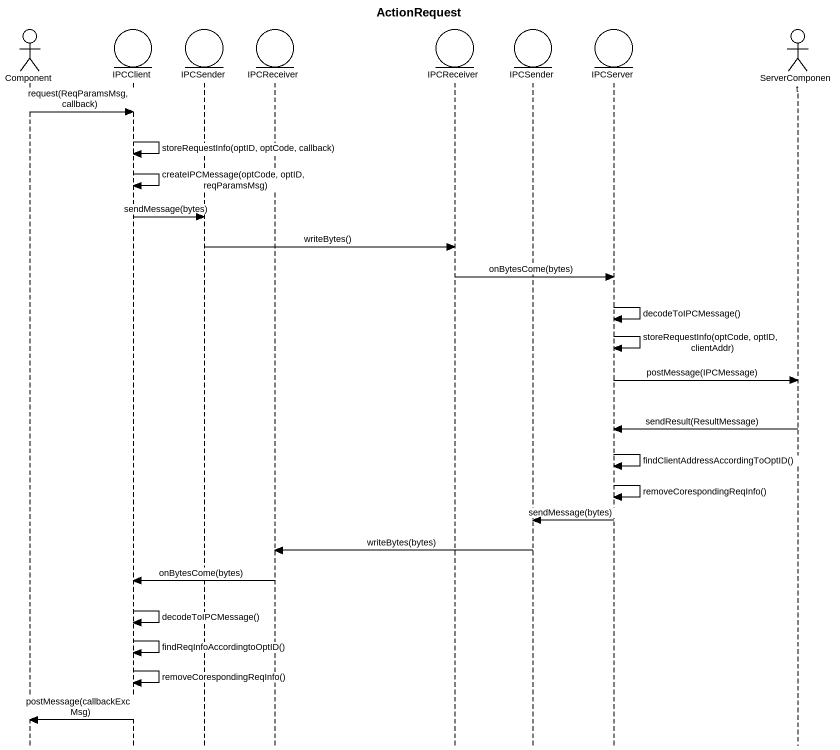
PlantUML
@startuml
title ActionRequest
hide footbox
actor "Component" as Component_
entity IPCClient
entity IPCSender
entity IPCReceiver
entity "IPCReceiver" as IPCReceiver_2
entity "IPCSender" as IPCSender_2
entity IPCServer
actor ServerComponent

Component_ -> IPCClient : request(ReqParamsMsg, callback)
IPCClient -> IPCClient : storeRequestInfo(optID, optCode, callback)
IPCClient -> IPCClient : createIPCMessage(optCode, optID, reqParamsMsg)
IPCClient -> IPCSender : sendMessage(bytes)
IPCSender -> IPCReceiver_2 : writeBytes()
IPCReceiver_2 -> IPCServer : onBytesCome(bytes)
IPCServer -> IPCServer : decodeToIPCMessage()
IPCServer -> IPCServer : storeRequestInfo(optCode, optID, clientAddr)
IPCServer -> ServerComponent : postMessage(IPCMessage)
ServerComponent -> IPCServer : sendResult(ResultMessage)
IPCServer -> IPCServer : findClientAddressAccordingToOptID()
IPCServer -> IPCServer : removeCorespondingReqInfo()
IPCServer -> IPCSender_2 : sendMessage(bytes)
IPCSender_2 -> IPCReceiver : writeBytes(bytes)
IPCReceiver -> IPCClient : onBytesCome(bytes)
IPCClient -> IPCClient : decodeToIPCMessage()
IPCClient -> IPCClient : findReqInfoAccordingtoOptID()
IPCClient -> IPCClient : removeCorespondingReqInfo()
IPCClient -> Component_ : postMessage(callbackExcMsg)
@enduml
